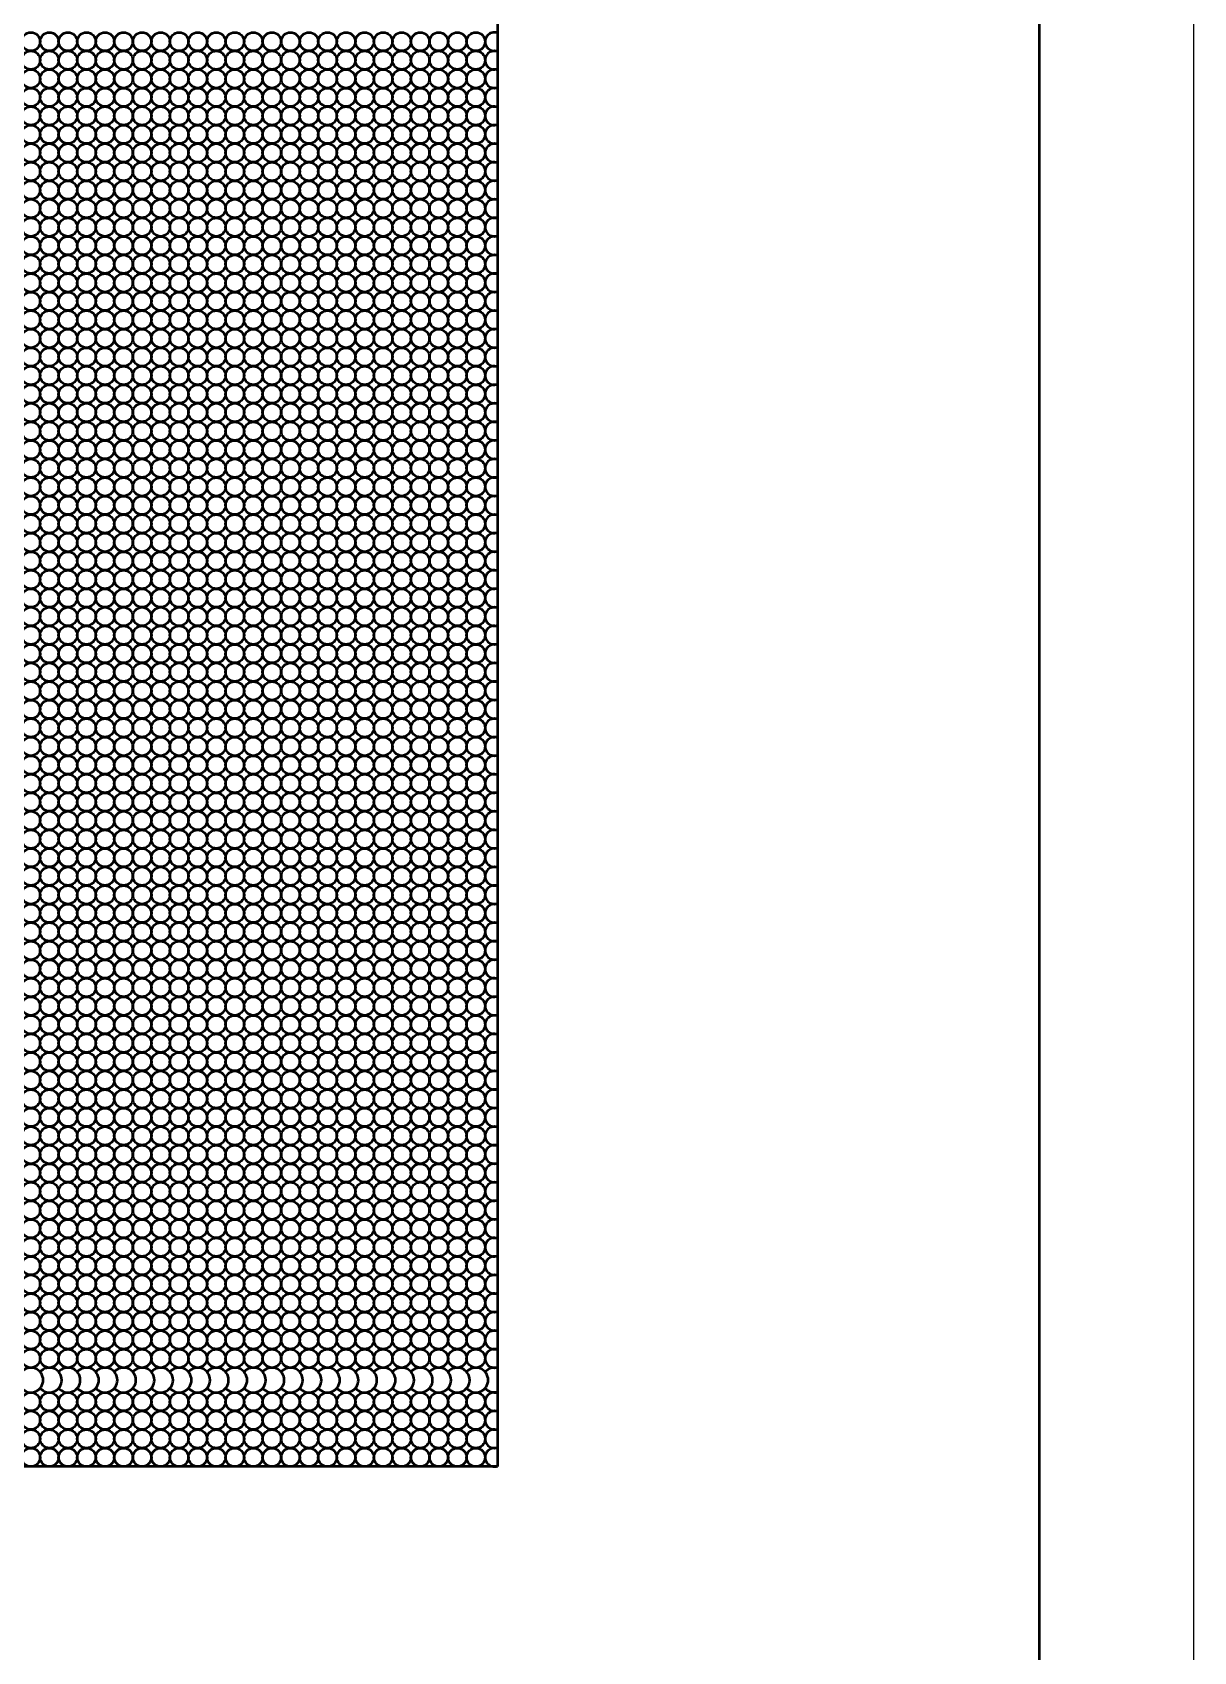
# Model space of a CAD drawing. Extents: x -11378 to 3982, y -2037 to 3878.
# Drawn here: x -10859.1 to -10784, y 1413.6 to 1518.4 of the extents above; entities that cross this region are included whole.
import ezdxf

# ---------------------------------------------------------------- set-up
doc = ezdxf.new("R2010")
doc.units = 0
doc.layers.add('标注层', color=3, linetype='CONTINUOUS', lineweight=25)
doc.layers.add('粗实线', color=7, linetype='CONTINUOUS', lineweight=50)

msp = doc.modelspace()

# ---------------------------------------------------------------- linework, layer by layer
at = {"layer": '标注层'}
msp.add_lwpolyline([(-11377.97, 1728.85), (-10783.97, 1728.85), (-10783.97, 1308.85), (-11377.97, 1308.85)], close=True, dxfattribs=at)
at = {"layer": '粗实线'}
for p, q in [((-10793.97, 1718.85), (-10793.97, 1318.85)), ((-10829.02, 1585.59), (-10829.02, 1425.59)), ((-10829.02, 1425.59), (-11307.42, 1425.59))]:
    msp.add_line(p, q, dxfattribs=at)
for centre in [(-10859.22, 1517.79), (-10858.02, 1517.79), (-10856.82, 1517.79), (-10855.62, 1517.79), (-10854.42, 1517.79), (-10853.22, 1517.79), (-10852.02, 1517.79), (-10850.82, 1517.79), (-10849.62, 1517.79), (-10848.42, 1517.79), (-10847.22, 1517.79), (-10846.02, 1517.79), (-10844.82, 1517.79), (-10843.62, 1517.79), (-10842.42, 1517.79), (-10841.22, 1517.79), (-10840.02, 1517.79), (-10838.82, 1517.79), (-10837.62, 1517.79), (-10836.42, 1517.79), (-10835.22, 1517.79), (-10834.02, 1517.79), (-10832.82, 1517.79), (-10831.62, 1517.79), (-10830.42, 1517.79), (-10859.22, 1516.59), (-10858.02, 1516.59), (-10856.82, 1516.59), (-10855.62, 1516.59), (-10854.42, 1516.59), (-10853.22, 1516.59), (-10852.02, 1516.59), (-10850.82, 1516.59), (-10849.62, 1516.59), (-10848.42, 1516.59), (-10847.22, 1516.59), (-10846.02, 1516.59), (-10844.82, 1516.59), (-10843.62, 1516.59), (-10842.42, 1516.59), (-10841.22, 1516.59), (-10840.02, 1516.59), (-10838.82, 1516.59), (-10837.62, 1516.59), (-10836.42, 1516.59), (-10835.22, 1516.59), (-10834.02, 1516.59), (-10832.82, 1516.59), (-10831.62, 1516.59), (-10830.42, 1516.59), (-10859.22, 1515.39), (-10858.02, 1515.39), (-10856.82, 1515.39), (-10855.62, 1515.39), (-10854.42, 1515.39), (-10853.22, 1515.39), (-10852.02, 1515.39), (-10850.82, 1515.39), (-10849.62, 1515.39), (-10848.42, 1515.39), (-10847.22, 1515.39), (-10846.02, 1515.39), (-10844.82, 1515.39), (-10843.62, 1515.39), (-10842.42, 1515.39), (-10841.22, 1515.39), (-10840.02, 1515.39), (-10838.82, 1515.39), (-10837.62, 1515.39), (-10836.42, 1515.39), (-10835.22, 1515.39), (-10834.02, 1515.39), (-10832.82, 1515.39), (-10831.62, 1515.39), (-10830.42, 1515.39), (-10859.22, 1514.19), (-10858.02, 1514.19), (-10856.82, 1514.19), (-10855.62, 1514.19), (-10854.42, 1514.19), (-10853.22, 1514.19), (-10852.02, 1514.19), (-10850.82, 1514.19), (-10849.62, 1514.19), (-10848.42, 1514.19), (-10847.22, 1514.19), (-10846.02, 1514.19), (-10844.82, 1514.19), (-10843.62, 1514.19), (-10842.42, 1514.19), (-10841.22, 1514.19), (-10840.02, 1514.19), (-10838.82, 1514.19), (-10837.62, 1514.19), (-10836.42, 1514.19), (-10835.22, 1514.19), (-10834.02, 1514.19), (-10832.82, 1514.19), (-10831.62, 1514.19), (-10830.42, 1514.19), (-10859.22, 1512.99), (-10858.02, 1512.99), (-10856.82, 1512.99), (-10855.62, 1512.99), (-10854.42, 1512.99), (-10853.22, 1512.99), (-10852.02, 1512.99), (-10850.82, 1512.99), (-10849.62, 1512.99), (-10848.42, 1512.99), (-10847.22, 1512.99), (-10846.02, 1512.99), (-10844.82, 1512.99), (-10843.62, 1512.99), (-10842.42, 1512.99), (-10841.22, 1512.99), (-10840.02, 1512.99), (-10838.82, 1512.99), (-10837.62, 1512.99), (-10836.42, 1512.99), (-10835.22, 1512.99), (-10834.02, 1512.99), (-10832.82, 1512.99), (-10831.62, 1512.99), (-10830.42, 1512.99), (-10859.22, 1511.79), (-10858.02, 1511.79), (-10856.82, 1511.79), (-10855.62, 1511.79), (-10854.42, 1511.79), (-10853.22, 1511.79), (-10852.02, 1511.79), (-10850.82, 1511.79), (-10849.62, 1511.79), (-10848.42, 1511.79), (-10847.22, 1511.79), (-10846.02, 1511.79), (-10844.82, 1511.79), (-10843.62, 1511.79), (-10842.42, 1511.79), (-10841.22, 1511.79), (-10840.02, 1511.79), (-10838.82, 1511.79), (-10837.62, 1511.79), (-10836.42, 1511.79), (-10835.22, 1511.79), (-10834.02, 1511.79), (-10832.82, 1511.79), (-10831.62, 1511.79), (-10830.42, 1511.79), (-10859.22, 1510.59), (-10858.02, 1510.59), (-10856.82, 1510.59), (-10855.62, 1510.59), (-10854.42, 1510.59), (-10853.22, 1510.59), (-10852.02, 1510.59), (-10850.82, 1510.59), (-10849.62, 1510.59), (-10848.42, 1510.59), (-10847.22, 1510.59), (-10846.02, 1510.59), (-10844.82, 1510.59), (-10843.62, 1510.59), (-10842.42, 1510.59), (-10841.22, 1510.59), (-10840.02, 1510.59), (-10838.82, 1510.59), (-10837.62, 1510.59), (-10836.42, 1510.59), (-10835.22, 1510.59), (-10834.02, 1510.59), (-10832.82, 1510.59), (-10831.62, 1510.59), (-10830.42, 1510.59), (-10859.22, 1509.39), (-10858.02, 1509.39), (-10856.82, 1509.39), (-10855.62, 1509.39), (-10854.42, 1509.39), (-10853.22, 1509.39), (-10852.02, 1509.39), (-10850.82, 1509.39), (-10849.62, 1509.39), (-10848.42, 1509.39), (-10847.22, 1509.39), (-10846.02, 1509.39), (-10844.82, 1509.39), (-10843.62, 1509.39), (-10842.42, 1509.39), (-10841.22, 1509.39), (-10840.02, 1509.39), (-10838.82, 1509.39), (-10837.62, 1509.39), (-10836.42, 1509.39), (-10835.22, 1509.39), (-10834.02, 1509.39), (-10832.82, 1509.39), (-10831.62, 1509.39), (-10830.42, 1509.39), (-10859.22, 1508.19), (-10858.02, 1508.19), (-10856.82, 1508.19), (-10855.62, 1508.19), (-10854.42, 1508.19), (-10853.22, 1508.19), (-10852.02, 1508.19), (-10850.82, 1508.19), (-10849.62, 1508.19), (-10848.42, 1508.19), (-10847.22, 1508.19), (-10846.02, 1508.19), (-10844.82, 1508.19), (-10843.62, 1508.19), (-10842.42, 1508.19), (-10841.22, 1508.19), (-10840.02, 1508.19), (-10838.82, 1508.19), (-10837.62, 1508.19), (-10836.42, 1508.19), (-10835.22, 1508.19), (-10834.02, 1508.19), (-10832.82, 1508.19), (-10831.62, 1508.19), (-10830.42, 1508.19), (-10859.22, 1506.99), (-10858.02, 1506.99), (-10856.82, 1506.99), (-10855.62, 1506.99), (-10854.42, 1506.99), (-10853.22, 1506.99), (-10852.02, 1506.99), (-10850.82, 1506.99), (-10849.62, 1506.99), (-10848.42, 1506.99), (-10847.22, 1506.99), (-10846.02, 1506.99), (-10844.82, 1506.99), (-10843.62, 1506.99), (-10842.42, 1506.99), (-10841.22, 1506.99), (-10840.02, 1506.99), (-10838.82, 1506.99), (-10837.62, 1506.99), (-10836.42, 1506.99), (-10835.22, 1506.99), (-10834.02, 1506.99), (-10832.82, 1506.99), (-10831.62, 1506.99), (-10830.42, 1506.99), (-10859.22, 1505.79), (-10858.02, 1505.79), (-10856.82, 1505.79), (-10855.62, 1505.79), (-10854.42, 1505.79), (-10853.22, 1505.79), (-10852.02, 1505.79), (-10850.82, 1505.79), (-10849.62, 1505.79), (-10848.42, 1505.79), (-10847.22, 1505.79), (-10846.02, 1505.79), (-10844.82, 1505.79), (-10843.62, 1505.79), (-10842.42, 1505.79), (-10841.22, 1505.79), (-10840.02, 1505.79), (-10838.82, 1505.79), (-10837.62, 1505.79), (-10836.42, 1505.79), (-10835.22, 1505.79), (-10834.02, 1505.79), (-10832.82, 1505.79), (-10831.62, 1505.79), (-10830.42, 1505.79), (-10859.22, 1504.59), (-10858.02, 1504.59), (-10856.82, 1504.59), (-10855.62, 1504.59), (-10854.42, 1504.59), (-10853.22, 1504.59), (-10852.02, 1504.59), (-10850.82, 1504.59), (-10849.62, 1504.59), (-10848.42, 1504.59), (-10847.22, 1504.59), (-10846.02, 1504.59), (-10844.82, 1504.59), (-10843.62, 1504.59), (-10842.42, 1504.59), (-10841.22, 1504.59), (-10840.02, 1504.59), (-10838.82, 1504.59), (-10837.62, 1504.59), (-10836.42, 1504.59), (-10835.22, 1504.59), (-10834.02, 1504.59), (-10832.82, 1504.59), (-10831.62, 1504.59), (-10830.42, 1504.59), (-10859.22, 1503.39), (-10858.02, 1503.39), (-10856.82, 1503.39), (-10855.62, 1503.39), (-10854.42, 1503.39), (-10853.22, 1503.39), (-10852.02, 1503.39), (-10850.82, 1503.39), (-10849.62, 1503.39), (-10848.42, 1503.39), (-10847.22, 1503.39), (-10846.02, 1503.39), (-10844.82, 1503.39), (-10843.62, 1503.39), (-10842.42, 1503.39), (-10841.22, 1503.39), (-10840.02, 1503.39), (-10838.82, 1503.39), (-10837.62, 1503.39), (-10836.42, 1503.39), (-10835.22, 1503.39), (-10834.02, 1503.39), (-10832.82, 1503.39), (-10831.62, 1503.39), (-10830.42, 1503.39), (-10859.22, 1502.19), (-10858.02, 1502.19), (-10856.82, 1502.19), (-10855.62, 1502.19), (-10854.42, 1502.19), (-10853.22, 1502.19), (-10852.02, 1502.19), (-10850.82, 1502.19), (-10849.62, 1502.19), (-10848.42, 1502.19), (-10847.22, 1502.19), (-10846.02, 1502.19), (-10844.82, 1502.19), (-10843.62, 1502.19), (-10842.42, 1502.19), (-10841.22, 1502.19), (-10840.02, 1502.19), (-10838.82, 1502.19), (-10837.62, 1502.19), (-10836.42, 1502.19), (-10835.22, 1502.19), (-10834.02, 1502.19), (-10832.82, 1502.19), (-10831.62, 1502.19), (-10830.42, 1502.19), (-10859.22, 1500.99), (-10858.02, 1500.99), (-10856.82, 1500.99), (-10855.62, 1500.99), (-10854.42, 1500.99), (-10853.22, 1500.99), (-10852.02, 1500.99), (-10850.82, 1500.99), (-10849.62, 1500.99), (-10848.42, 1500.99), (-10847.22, 1500.99), (-10846.02, 1500.99), (-10844.82, 1500.99), (-10843.62, 1500.99), (-10842.42, 1500.99), (-10841.22, 1500.99), (-10840.02, 1500.99), (-10838.82, 1500.99), (-10837.62, 1500.99), (-10836.42, 1500.99), (-10835.22, 1500.99), (-10834.02, 1500.99), (-10832.82, 1500.99), (-10831.62, 1500.99), (-10830.42, 1500.99), (-10859.22, 1499.79), (-10858.02, 1499.79), (-10856.82, 1499.79), (-10855.62, 1499.79), (-10854.42, 1499.79), (-10853.22, 1499.79), (-10852.02, 1499.79), (-10850.82, 1499.79), (-10849.62, 1499.79), (-10848.42, 1499.79), (-10847.22, 1499.79), (-10846.02, 1499.79), (-10844.82, 1499.79), (-10843.62, 1499.79), (-10842.42, 1499.79), (-10841.22, 1499.79), (-10840.02, 1499.79), (-10838.82, 1499.79), (-10837.62, 1499.79), (-10836.42, 1499.79), (-10835.22, 1499.79), (-10834.02, 1499.79), (-10832.82, 1499.79), (-10831.62, 1499.79), (-10830.42, 1499.79), (-10859.22, 1498.59), (-10858.02, 1498.59), (-10856.82, 1498.59), (-10855.62, 1498.59), (-10854.42, 1498.59), (-10853.22, 1498.59), (-10852.02, 1498.59), (-10850.82, 1498.59), (-10849.62, 1498.59), (-10848.42, 1498.59), (-10847.22, 1498.59), (-10846.02, 1498.59), (-10844.82, 1498.59), (-10843.62, 1498.59), (-10842.42, 1498.59), (-10841.22, 1498.59), (-10840.02, 1498.59), (-10838.82, 1498.59), (-10837.62, 1498.59), (-10836.42, 1498.59), (-10835.22, 1498.59), (-10834.02, 1498.59), (-10832.82, 1498.59), (-10831.62, 1498.59), (-10830.42, 1498.59), (-10859.22, 1497.39), (-10858.02, 1497.39), (-10856.82, 1497.39), (-10855.62, 1497.39), (-10854.42, 1497.39), (-10853.22, 1497.39), (-10852.02, 1497.39), (-10850.82, 1497.39), (-10849.62, 1497.39), (-10848.42, 1497.39), (-10847.22, 1497.39), (-10846.02, 1497.39), (-10844.82, 1497.39), (-10843.62, 1497.39), (-10842.42, 1497.39), (-10841.22, 1497.39), (-10840.02, 1497.39), (-10838.82, 1497.39), (-10837.62, 1497.39), (-10836.42, 1497.39), (-10835.22, 1497.39), (-10834.02, 1497.39), (-10832.82, 1497.39), (-10831.62, 1497.39), (-10830.42, 1497.39), (-10859.22, 1496.19), (-10858.02, 1496.19), (-10856.82, 1496.19), (-10855.62, 1496.19), (-10854.42, 1496.19), (-10853.22, 1496.19), (-10852.02, 1496.19), (-10850.82, 1496.19), (-10849.62, 1496.19), (-10848.42, 1496.19), (-10847.22, 1496.19), (-10846.02, 1496.19), (-10844.82, 1496.19), (-10843.62, 1496.19), (-10842.42, 1496.19), (-10841.22, 1496.19), (-10840.02, 1496.19), (-10838.82, 1496.19), (-10837.62, 1496.19), (-10836.42, 1496.19), (-10835.22, 1496.19), (-10834.02, 1496.19), (-10832.82, 1496.19), (-10831.62, 1496.19), (-10830.42, 1496.19), (-10859.22, 1494.99), (-10858.02, 1494.99), (-10856.82, 1494.99), (-10855.62, 1494.99), (-10854.42, 1494.99), (-10853.22, 1494.99), (-10852.02, 1494.99), (-10850.82, 1494.99), (-10849.62, 1494.99), (-10848.42, 1494.99), (-10847.22, 1494.99), (-10846.02, 1494.99), (-10844.82, 1494.99), (-10843.62, 1494.99), (-10842.42, 1494.99), (-10841.22, 1494.99), (-10840.02, 1494.99), (-10838.82, 1494.99), (-10837.62, 1494.99), (-10836.42, 1494.99), (-10835.22, 1494.99), (-10834.02, 1494.99), (-10832.82, 1494.99), (-10831.62, 1494.99), (-10830.42, 1494.99), (-10859.22, 1493.79), (-10858.02, 1493.79), (-10856.82, 1493.79), (-10855.62, 1493.79), (-10854.42, 1493.79), (-10853.22, 1493.79), (-10852.02, 1493.79), (-10850.82, 1493.79), (-10849.62, 1493.79), (-10848.42, 1493.79), (-10847.22, 1493.79), (-10846.02, 1493.79), (-10844.82, 1493.79), (-10843.62, 1493.79), (-10842.42, 1493.79), (-10841.22, 1493.79), (-10840.02, 1493.79), (-10838.82, 1493.79), (-10837.62, 1493.79), (-10836.42, 1493.79), (-10835.22, 1493.79), (-10834.02, 1493.79), (-10832.82, 1493.79), (-10831.62, 1493.79), (-10830.42, 1493.79), (-10859.22, 1492.59), (-10858.02, 1492.59), (-10856.82, 1492.59), (-10855.62, 1492.59), (-10854.42, 1492.59), (-10853.22, 1492.59), (-10852.02, 1492.59), (-10850.82, 1492.59), (-10849.62, 1492.59), (-10848.42, 1492.59), (-10847.22, 1492.59), (-10846.02, 1492.59), (-10844.82, 1492.59), (-10843.62, 1492.59), (-10842.42, 1492.59), (-10841.22, 1492.59), (-10840.02, 1492.59), (-10838.82, 1492.59), (-10837.62, 1492.59), (-10836.42, 1492.59), (-10835.22, 1492.59), (-10834.02, 1492.59), (-10832.82, 1492.59), (-10831.62, 1492.59), (-10830.42, 1492.59), (-10859.22, 1491.39), (-10858.02, 1491.39), (-10856.82, 1491.39), (-10855.62, 1491.39), (-10854.42, 1491.39), (-10853.22, 1491.39), (-10852.02, 1491.39), (-10850.82, 1491.39), (-10849.62, 1491.39), (-10848.42, 1491.39), (-10847.22, 1491.39), (-10846.02, 1491.39), (-10844.82, 1491.39), (-10843.62, 1491.39), (-10842.42, 1491.39), (-10841.22, 1491.39), (-10840.02, 1491.39), (-10838.82, 1491.39), (-10837.62, 1491.39), (-10836.42, 1491.39), (-10835.22, 1491.39), (-10834.02, 1491.39), (-10832.82, 1491.39), (-10831.62, 1491.39), (-10830.42, 1491.39), (-10859.22, 1490.19), (-10858.02, 1490.19), (-10856.82, 1490.19), (-10855.62, 1490.19), (-10854.42, 1490.19), (-10853.22, 1490.19), (-10852.02, 1490.19), (-10850.82, 1490.19), (-10849.62, 1490.19), (-10848.42, 1490.19), (-10847.22, 1490.19), (-10846.02, 1490.19), (-10844.82, 1490.19), (-10843.62, 1490.19), (-10842.42, 1490.19), (-10841.22, 1490.19), (-10840.02, 1490.19), (-10838.82, 1490.19), (-10837.62, 1490.19), (-10836.42, 1490.19), (-10835.22, 1490.19), (-10834.02, 1490.19), (-10832.82, 1490.19), (-10831.62, 1490.19), (-10830.42, 1490.19), (-10859.22, 1488.99), (-10858.02, 1488.99), (-10856.82, 1488.99), (-10855.62, 1488.99), (-10854.42, 1488.99), (-10853.22, 1488.99), (-10852.02, 1488.99), (-10850.82, 1488.99), (-10849.62, 1488.99), (-10848.42, 1488.99), (-10847.22, 1488.99), (-10846.02, 1488.99), (-10844.82, 1488.99), (-10843.62, 1488.99), (-10842.42, 1488.99), (-10841.22, 1488.99), (-10840.02, 1488.99), (-10838.82, 1488.99), (-10837.62, 1488.99), (-10836.42, 1488.99), (-10835.22, 1488.99), (-10834.02, 1488.99), (-10832.82, 1488.99), (-10831.62, 1488.99), (-10830.42, 1488.99), (-10859.22, 1487.79), (-10858.02, 1487.79), (-10856.82, 1487.79), (-10855.62, 1487.79), (-10854.42, 1487.79), (-10853.22, 1487.79), (-10852.02, 1487.79), (-10850.82, 1487.79), (-10849.62, 1487.79), (-10848.42, 1487.79), (-10847.22, 1487.79), (-10846.02, 1487.79), (-10844.82, 1487.79), (-10843.62, 1487.79), (-10842.42, 1487.79), (-10841.22, 1487.79), (-10840.02, 1487.79), (-10838.82, 1487.79), (-10837.62, 1487.79), (-10836.42, 1487.79), (-10835.22, 1487.79), (-10834.02, 1487.79), (-10832.82, 1487.79), (-10831.62, 1487.79), (-10830.42, 1487.79), (-10859.22, 1486.59), (-10858.02, 1486.59), (-10856.82, 1486.59), (-10855.62, 1486.59), (-10854.42, 1486.59), (-10853.22, 1486.59), (-10852.02, 1486.59), (-10850.82, 1486.59), (-10849.62, 1486.59), (-10848.42, 1486.59), (-10847.22, 1486.59), (-10846.02, 1486.59), (-10844.82, 1486.59), (-10843.62, 1486.59), (-10842.42, 1486.59), (-10841.22, 1486.59), (-10840.02, 1486.59), (-10838.82, 1486.59), (-10837.62, 1486.59), (-10836.42, 1486.59), (-10835.22, 1486.59), (-10834.02, 1486.59), (-10832.82, 1486.59), (-10831.62, 1486.59), (-10830.42, 1486.59), (-10859.22, 1485.39), (-10858.02, 1485.39), (-10856.82, 1485.39), (-10855.62, 1485.39), (-10854.42, 1485.39), (-10853.22, 1485.39), (-10852.02, 1485.39), (-10850.82, 1485.39), (-10849.62, 1485.39), (-10848.42, 1485.39), (-10847.22, 1485.39), (-10846.02, 1485.39), (-10844.82, 1485.39), (-10843.62, 1485.39), (-10842.42, 1485.39), (-10841.22, 1485.39), (-10840.02, 1485.39), (-10838.82, 1485.39), (-10837.62, 1485.39), (-10836.42, 1485.39), (-10835.22, 1485.39), (-10834.02, 1485.39), (-10832.82, 1485.39), (-10831.62, 1485.39), (-10830.42, 1485.39), (-10859.22, 1484.19), (-10858.02, 1484.19), (-10856.82, 1484.19), (-10855.62, 1484.19), (-10854.42, 1484.19), (-10853.22, 1484.19), (-10852.02, 1484.19), (-10850.82, 1484.19), (-10849.62, 1484.19), (-10848.42, 1484.19), (-10847.22, 1484.19), (-10846.02, 1484.19), (-10844.82, 1484.19), (-10843.62, 1484.19), (-10842.42, 1484.19), (-10841.22, 1484.19), (-10840.02, 1484.19), (-10838.82, 1484.19), (-10837.62, 1484.19), (-10836.42, 1484.19), (-10835.22, 1484.19), (-10834.02, 1484.19), (-10832.82, 1484.19), (-10831.62, 1484.19), (-10830.42, 1484.19), (-10859.22, 1482.99), (-10858.02, 1482.99), (-10856.82, 1482.99), (-10855.62, 1482.99), (-10854.42, 1482.99), (-10853.22, 1482.99), (-10852.02, 1482.99), (-10850.82, 1482.99), (-10849.62, 1482.99), (-10848.42, 1482.99), (-10847.22, 1482.99), (-10846.02, 1482.99), (-10844.82, 1482.99), (-10843.62, 1482.99), (-10842.42, 1482.99), (-10841.22, 1482.99), (-10840.02, 1482.99), (-10838.82, 1482.99), (-10837.62, 1482.99), (-10836.42, 1482.99), (-10835.22, 1482.99), (-10834.02, 1482.99), (-10832.82, 1482.99), (-10831.62, 1482.99), (-10830.42, 1482.99), (-10859.22, 1481.79), (-10858.02, 1481.79), (-10856.82, 1481.79), (-10855.62, 1481.79), (-10854.42, 1481.79), (-10853.22, 1481.79), (-10852.02, 1481.79), (-10850.82, 1481.79), (-10849.62, 1481.79), (-10848.42, 1481.79), (-10847.22, 1481.79), (-10846.02, 1481.79), (-10844.82, 1481.79), (-10843.62, 1481.79), (-10842.42, 1481.79), (-10841.22, 1481.79), (-10840.02, 1481.79), (-10838.82, 1481.79), (-10837.62, 1481.79), (-10836.42, 1481.79), (-10835.22, 1481.79), (-10834.02, 1481.79), (-10832.82, 1481.79), (-10831.62, 1481.79), (-10830.42, 1481.79), (-10859.22, 1480.59), (-10858.02, 1480.59), (-10856.82, 1480.59), (-10855.62, 1480.59), (-10854.42, 1480.59), (-10853.22, 1480.59), (-10852.02, 1480.59), (-10850.82, 1480.59), (-10849.62, 1480.59), (-10848.42, 1480.59), (-10847.22, 1480.59), (-10846.02, 1480.59), (-10844.82, 1480.59), (-10843.62, 1480.59), (-10842.42, 1480.59), (-10841.22, 1480.59), (-10840.02, 1480.59), (-10838.82, 1480.59), (-10837.62, 1480.59), (-10836.42, 1480.59), (-10835.22, 1480.59), (-10834.02, 1480.59), (-10832.82, 1480.59), (-10831.62, 1480.59), (-10830.42, 1480.59), (-10859.22, 1479.39), (-10858.02, 1479.39), (-10856.82, 1479.39), (-10855.62, 1479.39), (-10854.42, 1479.39), (-10853.22, 1479.39), (-10852.02, 1479.39), (-10850.82, 1479.39), (-10849.62, 1479.39), (-10848.42, 1479.39), (-10847.22, 1479.39), (-10846.02, 1479.39), (-10844.82, 1479.39), (-10843.62, 1479.39), (-10842.42, 1479.39), (-10841.22, 1479.39), (-10840.02, 1479.39), (-10838.82, 1479.39), (-10837.62, 1479.39), (-10836.42, 1479.39), (-10835.22, 1479.39), (-10834.02, 1479.39), (-10832.82, 1479.39), (-10831.62, 1479.39), (-10830.42, 1479.39), (-10859.22, 1478.19), (-10858.02, 1478.19), (-10856.82, 1478.19), (-10855.62, 1478.19), (-10854.42, 1478.19), (-10853.22, 1478.19), (-10852.02, 1478.19), (-10850.82, 1478.19), (-10849.62, 1478.19), (-10848.42, 1478.19), (-10847.22, 1478.19), (-10846.02, 1478.19), (-10844.82, 1478.19), (-10843.62, 1478.19), (-10842.42, 1478.19), (-10841.22, 1478.19), (-10840.02, 1478.19), (-10838.82, 1478.19), (-10837.62, 1478.19), (-10836.42, 1478.19), (-10835.22, 1478.19), (-10834.02, 1478.19), (-10832.82, 1478.19), (-10831.62, 1478.19), (-10830.42, 1478.19), (-10859.22, 1476.99), (-10858.02, 1476.99), (-10856.82, 1476.99), (-10855.62, 1476.99), (-10854.42, 1476.99), (-10853.22, 1476.99), (-10852.02, 1476.99), (-10850.82, 1476.99), (-10849.62, 1476.99), (-10848.42, 1476.99), (-10847.22, 1476.99), (-10846.02, 1476.99), (-10844.82, 1476.99), (-10843.62, 1476.99), (-10842.42, 1476.99), (-10841.22, 1476.99), (-10840.02, 1476.99), (-10838.82, 1476.99), (-10837.62, 1476.99), (-10836.42, 1476.99), (-10835.22, 1476.99), (-10834.02, 1476.99), (-10832.82, 1476.99), (-10831.62, 1476.99), (-10830.42, 1476.99), (-10859.22, 1475.79), (-10858.02, 1475.79), (-10856.82, 1475.79), (-10855.62, 1475.79), (-10854.42, 1475.79), (-10853.22, 1475.79), (-10852.02, 1475.79), (-10850.82, 1475.79), (-10849.62, 1475.79), (-10848.42, 1475.79), (-10847.22, 1475.79), (-10846.02, 1475.79), (-10844.82, 1475.79), (-10843.62, 1475.79), (-10842.42, 1475.79), (-10841.22, 1475.79), (-10840.02, 1475.79), (-10838.82, 1475.79), (-10837.62, 1475.79), (-10836.42, 1475.79), (-10835.22, 1475.79), (-10834.02, 1475.79), (-10832.82, 1475.79), (-10831.62, 1475.79), (-10830.42, 1475.79), (-10859.22, 1474.59), (-10858.02, 1474.59), (-10856.82, 1474.59), (-10855.62, 1474.59), (-10854.42, 1474.59), (-10853.22, 1474.59), (-10852.02, 1474.59), (-10850.82, 1474.59), (-10849.62, 1474.59), (-10848.42, 1474.59), (-10847.22, 1474.59), (-10846.02, 1474.59), (-10844.82, 1474.59), (-10843.62, 1474.59), (-10842.42, 1474.59), (-10841.22, 1474.59), (-10840.02, 1474.59), (-10838.82, 1474.59), (-10837.62, 1474.59), (-10836.42, 1474.59), (-10835.22, 1474.59), (-10834.02, 1474.59), (-10832.82, 1474.59), (-10831.62, 1474.59), (-10830.42, 1474.59), (-10859.22, 1473.39), (-10858.02, 1473.39), (-10856.82, 1473.39), (-10855.62, 1473.39), (-10854.42, 1473.39), (-10853.22, 1473.39), (-10852.02, 1473.39), (-10850.82, 1473.39), (-10849.62, 1473.39), (-10848.42, 1473.39), (-10847.22, 1473.39), (-10846.02, 1473.39), (-10844.82, 1473.39), (-10843.62, 1473.39), (-10842.42, 1473.39), (-10841.22, 1473.39), (-10840.02, 1473.39), (-10838.82, 1473.39), (-10837.62, 1473.39), (-10836.42, 1473.39), (-10835.22, 1473.39), (-10834.02, 1473.39), (-10832.82, 1473.39), (-10831.62, 1473.39), (-10830.42, 1473.39), (-10859.22, 1472.19), (-10858.02, 1472.19), (-10856.82, 1472.19), (-10855.62, 1472.19), (-10854.42, 1472.19), (-10853.22, 1472.19), (-10852.02, 1472.19), (-10850.82, 1472.19), (-10849.62, 1472.19), (-10848.42, 1472.19), (-10847.22, 1472.19), (-10846.02, 1472.19), (-10844.82, 1472.19), (-10843.62, 1472.19), (-10842.42, 1472.19), (-10841.22, 1472.19), (-10840.02, 1472.19), (-10838.82, 1472.19), (-10837.62, 1472.19), (-10836.42, 1472.19), (-10835.22, 1472.19), (-10834.02, 1472.19), (-10832.82, 1472.19), (-10831.62, 1472.19), (-10830.42, 1472.19), (-10859.22, 1470.99), (-10858.02, 1470.99), (-10856.82, 1470.99), (-10855.62, 1470.99), (-10854.42, 1470.99), (-10853.22, 1470.99), (-10852.02, 1470.99), (-10850.82, 1470.99), (-10849.62, 1470.99), (-10848.42, 1470.99), (-10847.22, 1470.99), (-10846.02, 1470.99), (-10844.82, 1470.99), (-10843.62, 1470.99), (-10842.42, 1470.99), (-10841.22, 1470.99), (-10840.02, 1470.99), (-10838.82, 1470.99), (-10837.62, 1470.99), (-10836.42, 1470.99), (-10835.22, 1470.99), (-10834.02, 1470.99), (-10832.82, 1470.99), (-10831.62, 1470.99), (-10830.42, 1470.99), (-10859.22, 1469.79), (-10858.02, 1469.79), (-10856.82, 1469.79), (-10855.62, 1469.79), (-10854.42, 1469.79), (-10853.22, 1469.79), (-10852.02, 1469.79), (-10850.82, 1469.79), (-10849.62, 1469.79), (-10848.42, 1469.79), (-10847.22, 1469.79), (-10846.02, 1469.79), (-10844.82, 1469.79), (-10843.62, 1469.79), (-10842.42, 1469.79), (-10841.22, 1469.79), (-10840.02, 1469.79), (-10838.82, 1469.79), (-10837.62, 1469.79), (-10836.42, 1469.79), (-10835.22, 1469.79), (-10834.02, 1469.79), (-10832.82, 1469.79), (-10831.62, 1469.79), (-10830.42, 1469.79), (-10859.22, 1468.59), (-10858.02, 1468.59), (-10856.82, 1468.59), (-10855.62, 1468.59), (-10854.42, 1468.59), (-10853.22, 1468.59), (-10852.02, 1468.59), (-10850.82, 1468.59), (-10849.62, 1468.59), (-10848.42, 1468.59), (-10847.22, 1468.59), (-10846.02, 1468.59), (-10844.82, 1468.59), (-10843.62, 1468.59), (-10842.42, 1468.59), (-10841.22, 1468.59), (-10840.02, 1468.59), (-10838.82, 1468.59), (-10837.62, 1468.59), (-10836.42, 1468.59), (-10835.22, 1468.59), (-10834.02, 1468.59), (-10832.82, 1468.59), (-10831.62, 1468.59), (-10830.42, 1468.59), (-10859.22, 1467.39), (-10858.02, 1467.39), (-10856.82, 1467.39), (-10855.62, 1467.39), (-10854.42, 1467.39), (-10853.22, 1467.39), (-10852.02, 1467.39), (-10850.82, 1467.39), (-10849.62, 1467.39), (-10848.42, 1467.39), (-10847.22, 1467.39), (-10846.02, 1467.39), (-10844.82, 1467.39), (-10843.62, 1467.39), (-10842.42, 1467.39), (-10841.22, 1467.39), (-10840.02, 1467.39), (-10838.82, 1467.39), (-10837.62, 1467.39), (-10836.42, 1467.39), (-10835.22, 1467.39), (-10834.02, 1467.39), (-10832.82, 1467.39), (-10831.62, 1467.39), (-10830.42, 1467.39), (-10859.22, 1466.19), (-10858.02, 1466.19), (-10856.82, 1466.19), (-10855.62, 1466.19), (-10854.42, 1466.19), (-10853.22, 1466.19), (-10852.02, 1466.19), (-10850.82, 1466.19), (-10849.62, 1466.19), (-10848.42, 1466.19), (-10847.22, 1466.19), (-10846.02, 1466.19), (-10844.82, 1466.19), (-10843.62, 1466.19), (-10842.42, 1466.19), (-10841.22, 1466.19), (-10840.02, 1466.19), (-10838.82, 1466.19), (-10837.62, 1466.19), (-10836.42, 1466.19), (-10835.22, 1466.19), (-10834.02, 1466.19), (-10832.82, 1466.19), (-10831.62, 1466.19), (-10830.42, 1466.19), (-10859.22, 1464.99), (-10858.02, 1464.99), (-10856.82, 1464.99), (-10855.62, 1464.99), (-10854.42, 1464.99), (-10853.22, 1464.99), (-10852.02, 1464.99), (-10850.82, 1464.99), (-10849.62, 1464.99), (-10848.42, 1464.99), (-10847.22, 1464.99), (-10846.02, 1464.99), (-10844.82, 1464.99), (-10843.62, 1464.99), (-10842.42, 1464.99), (-10841.22, 1464.99), (-10840.02, 1464.99), (-10838.82, 1464.99), (-10837.62, 1464.99), (-10836.42, 1464.99), (-10835.22, 1464.99), (-10834.02, 1464.99), (-10832.82, 1464.99), (-10831.62, 1464.99), (-10830.42, 1464.99), (-10859.22, 1463.79), (-10858.02, 1463.79), (-10856.82, 1463.79), (-10855.62, 1463.79), (-10854.42, 1463.79), (-10853.22, 1463.79), (-10852.02, 1463.79), (-10850.82, 1463.79), (-10849.62, 1463.79), (-10848.42, 1463.79), (-10847.22, 1463.79), (-10846.02, 1463.79), (-10844.82, 1463.79), (-10843.62, 1463.79), (-10842.42, 1463.79), (-10841.22, 1463.79), (-10840.02, 1463.79), (-10838.82, 1463.79), (-10837.62, 1463.79), (-10836.42, 1463.79), (-10835.22, 1463.79), (-10834.02, 1463.79), (-10832.82, 1463.79), (-10831.62, 1463.79), (-10830.42, 1463.79), (-10859.22, 1462.59), (-10858.02, 1462.59), (-10856.82, 1462.59), (-10855.62, 1462.59), (-10854.42, 1462.59), (-10853.22, 1462.59), (-10852.02, 1462.59), (-10850.82, 1462.59), (-10849.62, 1462.59), (-10848.42, 1462.59), (-10847.22, 1462.59), (-10846.02, 1462.59), (-10844.82, 1462.59), (-10843.62, 1462.59), (-10842.42, 1462.59), (-10841.22, 1462.59), (-10840.02, 1462.59), (-10838.82, 1462.59), (-10837.62, 1462.59), (-10836.42, 1462.59), (-10835.22, 1462.59), (-10834.02, 1462.59), (-10832.82, 1462.59), (-10831.62, 1462.59), (-10830.42, 1462.59), (-10859.22, 1461.39), (-10858.02, 1461.39), (-10856.82, 1461.39), (-10855.62, 1461.39), (-10854.42, 1461.39), (-10853.22, 1461.39), (-10852.02, 1461.39), (-10850.82, 1461.39), (-10849.62, 1461.39), (-10848.42, 1461.39), (-10847.22, 1461.39), (-10846.02, 1461.39), (-10844.82, 1461.39), (-10843.62, 1461.39), (-10842.42, 1461.39), (-10841.22, 1461.39), (-10840.02, 1461.39), (-10838.82, 1461.39), (-10837.62, 1461.39), (-10836.42, 1461.39), (-10835.22, 1461.39), (-10834.02, 1461.39), (-10832.82, 1461.39), (-10831.62, 1461.39), (-10830.42, 1461.39), (-10859.22, 1460.19), (-10858.02, 1460.19), (-10856.82, 1460.19), (-10855.62, 1460.19), (-10854.42, 1460.19), (-10853.22, 1460.19), (-10852.02, 1460.19), (-10850.82, 1460.19), (-10849.62, 1460.19), (-10848.42, 1460.19), (-10847.22, 1460.19), (-10846.02, 1460.19), (-10844.82, 1460.19), (-10843.62, 1460.19), (-10842.42, 1460.19), (-10841.22, 1460.19), (-10840.02, 1460.19), (-10838.82, 1460.19), (-10837.62, 1460.19), (-10836.42, 1460.19), (-10835.22, 1460.19), (-10834.02, 1460.19), (-10832.82, 1460.19), (-10831.62, 1460.19), (-10830.42, 1460.19), (-10859.22, 1458.99), (-10858.02, 1458.99), (-10856.82, 1458.99), (-10855.62, 1458.99), (-10854.42, 1458.99), (-10853.22, 1458.99), (-10852.02, 1458.99), (-10850.82, 1458.99), (-10849.62, 1458.99), (-10848.42, 1458.99), (-10847.22, 1458.99), (-10846.02, 1458.99), (-10844.82, 1458.99), (-10843.62, 1458.99), (-10842.42, 1458.99), (-10841.22, 1458.99), (-10840.02, 1458.99), (-10838.82, 1458.99), (-10837.62, 1458.99), (-10836.42, 1458.99), (-10835.22, 1458.99), (-10834.02, 1458.99), (-10832.82, 1458.99), (-10831.62, 1458.99), (-10830.42, 1458.99), (-10859.22, 1457.79), (-10858.02, 1457.79), (-10856.82, 1457.79), (-10855.62, 1457.79), (-10854.42, 1457.79), (-10853.22, 1457.79), (-10852.02, 1457.79), (-10850.82, 1457.79), (-10849.62, 1457.79), (-10848.42, 1457.79), (-10847.22, 1457.79), (-10846.02, 1457.79), (-10844.82, 1457.79), (-10843.62, 1457.79), (-10842.42, 1457.79), (-10841.22, 1457.79), (-10840.02, 1457.79), (-10838.82, 1457.79), (-10837.62, 1457.79), (-10836.42, 1457.79), (-10835.22, 1457.79), (-10834.02, 1457.79), (-10832.82, 1457.79), (-10831.62, 1457.79), (-10830.42, 1457.79), (-10859.22, 1456.59), (-10858.02, 1456.59), (-10856.82, 1456.59), (-10855.62, 1456.59), (-10854.42, 1456.59), (-10853.22, 1456.59), (-10852.02, 1456.59), (-10850.82, 1456.59), (-10849.62, 1456.59), (-10848.42, 1456.59), (-10847.22, 1456.59), (-10846.02, 1456.59), (-10844.82, 1456.59), (-10843.62, 1456.59), (-10842.42, 1456.59), (-10841.22, 1456.59), (-10840.02, 1456.59), (-10838.82, 1456.59), (-10837.62, 1456.59), (-10836.42, 1456.59), (-10835.22, 1456.59), (-10834.02, 1456.59), (-10832.82, 1456.59), (-10831.62, 1456.59), (-10830.42, 1456.59), (-10859.22, 1455.39), (-10858.02, 1455.39), (-10856.82, 1455.39), (-10855.62, 1455.39), (-10854.42, 1455.39), (-10853.22, 1455.39), (-10852.02, 1455.39), (-10850.82, 1455.39), (-10849.62, 1455.39), (-10848.42, 1455.39), (-10847.22, 1455.39), (-10846.02, 1455.39), (-10844.82, 1455.39), (-10843.62, 1455.39), (-10842.42, 1455.39), (-10841.22, 1455.39), (-10840.02, 1455.39), (-10838.82, 1455.39), (-10837.62, 1455.39), (-10836.42, 1455.39), (-10835.22, 1455.39), (-10834.02, 1455.39), (-10832.82, 1455.39), (-10831.62, 1455.39), (-10830.42, 1455.39), (-10859.22, 1454.19), (-10858.02, 1454.19), (-10856.82, 1454.19), (-10855.62, 1454.19), (-10854.42, 1454.19), (-10853.22, 1454.19), (-10852.02, 1454.19), (-10850.82, 1454.19), (-10849.62, 1454.19), (-10848.42, 1454.19), (-10847.22, 1454.19), (-10846.02, 1454.19), (-10844.82, 1454.19), (-10843.62, 1454.19), (-10842.42, 1454.19), (-10841.22, 1454.19), (-10840.02, 1454.19), (-10838.82, 1454.19), (-10837.62, 1454.19), (-10836.42, 1454.19), (-10835.22, 1454.19), (-10834.02, 1454.19), (-10832.82, 1454.19), (-10831.62, 1454.19), (-10830.42, 1454.19), (-10859.22, 1452.99), (-10858.02, 1452.99), (-10856.82, 1452.99), (-10855.62, 1452.99), (-10854.42, 1452.99), (-10853.22, 1452.99), (-10852.02, 1452.99), (-10850.82, 1452.99), (-10849.62, 1452.99), (-10848.42, 1452.99), (-10847.22, 1452.99), (-10846.02, 1452.99), (-10844.82, 1452.99), (-10843.62, 1452.99), (-10842.42, 1452.99), (-10841.22, 1452.99), (-10840.02, 1452.99), (-10838.82, 1452.99), (-10837.62, 1452.99), (-10836.42, 1452.99), (-10835.22, 1452.99), (-10834.02, 1452.99), (-10832.82, 1452.99), (-10831.62, 1452.99), (-10830.42, 1452.99), (-10859.22, 1451.79), (-10858.02, 1451.79), (-10856.82, 1451.79), (-10855.62, 1451.79), (-10854.42, 1451.79), (-10853.22, 1451.79), (-10852.02, 1451.79), (-10850.82, 1451.79), (-10849.62, 1451.79), (-10848.42, 1451.79), (-10847.22, 1451.79), (-10846.02, 1451.79), (-10844.82, 1451.79), (-10843.62, 1451.79), (-10842.42, 1451.79), (-10841.22, 1451.79), (-10840.02, 1451.79), (-10838.82, 1451.79), (-10837.62, 1451.79), (-10836.42, 1451.79), (-10835.22, 1451.79), (-10834.02, 1451.79), (-10832.82, 1451.79), (-10831.62, 1451.79), (-10830.42, 1451.79), (-10859.22, 1450.59), (-10858.02, 1450.59), (-10856.82, 1450.59), (-10855.62, 1450.59), (-10854.42, 1450.59), (-10853.22, 1450.59), (-10852.02, 1450.59), (-10850.82, 1450.59), (-10849.62, 1450.59), (-10848.42, 1450.59), (-10847.22, 1450.59), (-10846.02, 1450.59), (-10844.82, 1450.59), (-10843.62, 1450.59), (-10842.42, 1450.59), (-10841.22, 1450.59), (-10840.02, 1450.59), (-10838.82, 1450.59), (-10837.62, 1450.59), (-10836.42, 1450.59), (-10835.22, 1450.59), (-10834.02, 1450.59), (-10832.82, 1450.59), (-10831.62, 1450.59), (-10830.42, 1450.59), (-10859.22, 1449.39), (-10858.02, 1449.39), (-10856.82, 1449.39), (-10855.62, 1449.39), (-10854.42, 1449.39), (-10853.22, 1449.39), (-10852.02, 1449.39), (-10850.82, 1449.39), (-10849.62, 1449.39), (-10848.42, 1449.39), (-10847.22, 1449.39), (-10846.02, 1449.39), (-10844.82, 1449.39), (-10843.62, 1449.39), (-10842.42, 1449.39), (-10841.22, 1449.39), (-10840.02, 1449.39), (-10838.82, 1449.39), (-10837.62, 1449.39), (-10836.42, 1449.39), (-10835.22, 1449.39), (-10834.02, 1449.39), (-10832.82, 1449.39), (-10831.62, 1449.39), (-10830.42, 1449.39), (-10859.22, 1448.19), (-10858.02, 1448.19), (-10856.82, 1448.19), (-10855.62, 1448.19), (-10854.42, 1448.19), (-10853.22, 1448.19), (-10852.02, 1448.19), (-10850.82, 1448.19), (-10849.62, 1448.19), (-10848.42, 1448.19), (-10847.22, 1448.19), (-10846.02, 1448.19), (-10844.82, 1448.19), (-10843.62, 1448.19), (-10842.42, 1448.19), (-10841.22, 1448.19), (-10840.02, 1448.19), (-10838.82, 1448.19), (-10837.62, 1448.19), (-10836.42, 1448.19), (-10835.22, 1448.19), (-10834.02, 1448.19), (-10832.82, 1448.19), (-10831.62, 1448.19), (-10830.42, 1448.19), (-10859.22, 1446.99), (-10858.02, 1446.99), (-10856.82, 1446.99), (-10855.62, 1446.99), (-10854.42, 1446.99), (-10853.22, 1446.99), (-10852.02, 1446.99), (-10850.82, 1446.99), (-10849.62, 1446.99), (-10848.42, 1446.99), (-10847.22, 1446.99), (-10846.02, 1446.99), (-10844.82, 1446.99), (-10843.62, 1446.99), (-10842.42, 1446.99), (-10841.22, 1446.99), (-10840.02, 1446.99), (-10838.82, 1446.99), (-10837.62, 1446.99), (-10836.42, 1446.99), (-10835.22, 1446.99), (-10834.02, 1446.99), (-10832.82, 1446.99), (-10831.62, 1446.99), (-10830.42, 1446.99), (-10859.22, 1445.79), (-10858.02, 1445.79), (-10856.82, 1445.79), (-10855.62, 1445.79), (-10854.42, 1445.79), (-10853.22, 1445.79), (-10852.02, 1445.79), (-10850.82, 1445.79), (-10849.62, 1445.79), (-10848.42, 1445.79), (-10847.22, 1445.79), (-10846.02, 1445.79), (-10844.82, 1445.79), (-10843.62, 1445.79), (-10842.42, 1445.79), (-10841.22, 1445.79), (-10840.02, 1445.79), (-10838.82, 1445.79), (-10837.62, 1445.79), (-10836.42, 1445.79), (-10835.22, 1445.79), (-10834.02, 1445.79), (-10832.82, 1445.79), (-10831.62, 1445.79), (-10830.42, 1445.79), (-10859.22, 1444.59), (-10858.02, 1444.59), (-10856.82, 1444.59), (-10855.62, 1444.59), (-10854.42, 1444.59), (-10853.22, 1444.59), (-10852.02, 1444.59), (-10850.82, 1444.59), (-10849.62, 1444.59), (-10848.42, 1444.59), (-10847.22, 1444.59), (-10846.02, 1444.59), (-10844.82, 1444.59), (-10843.62, 1444.59), (-10842.42, 1444.59), (-10841.22, 1444.59), (-10840.02, 1444.59), (-10838.82, 1444.59), (-10837.62, 1444.59), (-10836.42, 1444.59), (-10835.22, 1444.59), (-10834.02, 1444.59), (-10832.82, 1444.59), (-10831.62, 1444.59), (-10830.42, 1444.59), (-10859.22, 1443.39), (-10858.02, 1443.39), (-10856.82, 1443.39), (-10855.62, 1443.39), (-10854.42, 1443.39), (-10853.22, 1443.39), (-10852.02, 1443.39), (-10850.82, 1443.39), (-10849.62, 1443.39), (-10848.42, 1443.39), (-10847.22, 1443.39), (-10846.02, 1443.39), (-10844.82, 1443.39), (-10843.62, 1443.39), (-10842.42, 1443.39), (-10841.22, 1443.39), (-10840.02, 1443.39), (-10838.82, 1443.39), (-10837.62, 1443.39), (-10836.42, 1443.39), (-10835.22, 1443.39), (-10834.02, 1443.39), (-10832.82, 1443.39), (-10831.62, 1443.39), (-10830.42, 1443.39), (-10859.22, 1442.19), (-10858.02, 1442.19), (-10856.82, 1442.19), (-10855.62, 1442.19), (-10854.42, 1442.19), (-10853.22, 1442.19), (-10852.02, 1442.19), (-10850.82, 1442.19), (-10849.62, 1442.19), (-10848.42, 1442.19), (-10847.22, 1442.19), (-10846.02, 1442.19), (-10844.82, 1442.19), (-10843.62, 1442.19), (-10842.42, 1442.19), (-10841.22, 1442.19), (-10840.02, 1442.19), (-10838.82, 1442.19), (-10837.62, 1442.19), (-10836.42, 1442.19), (-10835.22, 1442.19), (-10834.02, 1442.19), (-10832.82, 1442.19), (-10831.62, 1442.19), (-10830.42, 1442.19), (-10859.22, 1440.99), (-10858.02, 1440.99), (-10856.82, 1440.99), (-10855.62, 1440.99), (-10854.42, 1440.99), (-10853.22, 1440.99), (-10852.02, 1440.99), (-10850.82, 1440.99), (-10849.62, 1440.99), (-10848.42, 1440.99), (-10847.22, 1440.99), (-10846.02, 1440.99), (-10844.82, 1440.99), (-10843.62, 1440.99), (-10842.42, 1440.99), (-10841.22, 1440.99), (-10840.02, 1440.99), (-10838.82, 1440.99), (-10837.62, 1440.99), (-10836.42, 1440.99), (-10835.22, 1440.99), (-10834.02, 1440.99), (-10832.82, 1440.99), (-10831.62, 1440.99), (-10830.42, 1440.99), (-10859.22, 1439.79), (-10858.02, 1439.79), (-10856.82, 1439.79), (-10855.62, 1439.79), (-10854.42, 1439.79), (-10853.22, 1439.79), (-10852.02, 1439.79), (-10850.82, 1439.79), (-10849.62, 1439.79), (-10848.42, 1439.79), (-10847.22, 1439.79), (-10846.02, 1439.79), (-10844.82, 1439.79), (-10843.62, 1439.79), (-10842.42, 1439.79), (-10841.22, 1439.79), (-10840.02, 1439.79), (-10838.82, 1439.79), (-10837.62, 1439.79), (-10836.42, 1439.79), (-10835.22, 1439.79), (-10834.02, 1439.79), (-10832.82, 1439.79), (-10831.62, 1439.79), (-10830.42, 1439.79), (-10859.22, 1438.59), (-10858.02, 1438.59), (-10856.82, 1438.59), (-10855.62, 1438.59), (-10854.42, 1438.59), (-10853.22, 1438.59), (-10852.02, 1438.59), (-10850.82, 1438.59), (-10849.62, 1438.59), (-10848.42, 1438.59), (-10847.22, 1438.59), (-10846.02, 1438.59), (-10844.82, 1438.59), (-10843.62, 1438.59), (-10842.42, 1438.59), (-10841.22, 1438.59), (-10840.02, 1438.59), (-10838.82, 1438.59), (-10837.62, 1438.59), (-10836.42, 1438.59), (-10835.22, 1438.59), (-10834.02, 1438.59), (-10832.82, 1438.59), (-10831.62, 1438.59), (-10830.42, 1438.59), (-10859.22, 1437.39), (-10858.02, 1437.39), (-10856.82, 1437.39), (-10855.62, 1437.39), (-10854.42, 1437.39), (-10853.22, 1437.39), (-10852.02, 1437.39), (-10850.82, 1437.39), (-10849.62, 1437.39), (-10848.42, 1437.39), (-10847.22, 1437.39), (-10846.02, 1437.39), (-10844.82, 1437.39), (-10843.62, 1437.39), (-10842.42, 1437.39), (-10841.22, 1437.39), (-10840.02, 1437.39), (-10838.82, 1437.39), (-10837.62, 1437.39), (-10836.42, 1437.39), (-10835.22, 1437.39), (-10834.02, 1437.39), (-10832.82, 1437.39), (-10831.62, 1437.39), (-10830.42, 1437.39), (-10859.22, 1436.19), (-10858.02, 1436.19), (-10856.82, 1436.19), (-10855.62, 1436.19), (-10854.42, 1436.19), (-10853.22, 1436.19), (-10852.02, 1436.19), (-10850.82, 1436.19), (-10849.62, 1436.19), (-10848.42, 1436.19), (-10847.22, 1436.19), (-10846.02, 1436.19), (-10844.82, 1436.19), (-10843.62, 1436.19), (-10842.42, 1436.19), (-10841.22, 1436.19), (-10840.02, 1436.19), (-10838.82, 1436.19), (-10837.62, 1436.19), (-10836.42, 1436.19), (-10835.22, 1436.19), (-10834.02, 1436.19), (-10832.82, 1436.19), (-10831.62, 1436.19), (-10830.42, 1436.19), (-10859.22, 1434.99), (-10858.02, 1434.99), (-10856.82, 1434.99), (-10855.62, 1434.99), (-10854.42, 1434.99), (-10853.22, 1434.99), (-10852.02, 1434.99), (-10850.82, 1434.99), (-10849.62, 1434.99), (-10848.42, 1434.99), (-10847.22, 1434.99), (-10846.02, 1434.99), (-10844.82, 1434.99), (-10843.62, 1434.99), (-10842.42, 1434.99), (-10841.22, 1434.99), (-10840.02, 1434.99), (-10838.82, 1434.99), (-10837.62, 1434.99), (-10836.42, 1434.99), (-10835.22, 1434.99), (-10834.02, 1434.99), (-10832.82, 1434.99), (-10831.62, 1434.99), (-10830.42, 1434.99), (-10859.22, 1433.79), (-10858.02, 1433.79), (-10856.82, 1433.79), (-10855.62, 1433.79), (-10854.42, 1433.79), (-10853.22, 1433.79), (-10852.02, 1433.79), (-10850.82, 1433.79), (-10849.62, 1433.79), (-10848.42, 1433.79), (-10847.22, 1433.79), (-10846.02, 1433.79), (-10844.82, 1433.79), (-10843.62, 1433.79), (-10842.42, 1433.79), (-10841.22, 1433.79), (-10840.02, 1433.79), (-10838.82, 1433.79), (-10837.62, 1433.79), (-10836.42, 1433.79), (-10835.22, 1433.79), (-10834.02, 1433.79), (-10832.82, 1433.79), (-10831.62, 1433.79), (-10830.42, 1433.79), (-10859.22, 1432.59), (-10858.02, 1432.59), (-10856.82, 1432.59), (-10855.62, 1432.59), (-10854.42, 1432.59), (-10853.22, 1432.59), (-10852.02, 1432.59), (-10850.82, 1432.59), (-10849.62, 1432.59), (-10848.42, 1432.59), (-10847.22, 1432.59), (-10846.02, 1432.59), (-10844.82, 1432.59), (-10843.62, 1432.59), (-10842.42, 1432.59), (-10841.22, 1432.59), (-10840.02, 1432.59), (-10838.82, 1432.59), (-10837.62, 1432.59), (-10836.42, 1432.59), (-10835.22, 1432.59), (-10834.02, 1432.59), (-10832.82, 1432.59), (-10831.62, 1432.59), (-10830.42, 1432.59), (-10859.22, 1429.79), (-10858.02, 1429.79), (-10856.82, 1429.79), (-10855.62, 1429.79), (-10854.42, 1429.79), (-10853.22, 1429.79), (-10852.02, 1429.79), (-10850.82, 1429.79), (-10849.62, 1429.79), (-10848.42, 1429.79), (-10847.22, 1429.79), (-10846.02, 1429.79), (-10844.82, 1429.79), (-10843.62, 1429.79), (-10842.42, 1429.79), (-10841.22, 1429.79), (-10840.02, 1429.79), (-10838.82, 1429.79), (-10837.62, 1429.79), (-10836.42, 1429.79), (-10835.22, 1429.79), (-10834.02, 1429.79), (-10832.82, 1429.79), (-10831.62, 1429.79), (-10830.42, 1429.79), (-10859.22, 1428.59), (-10858.02, 1428.59), (-10856.82, 1428.59), (-10855.62, 1428.59), (-10854.42, 1428.59), (-10853.22, 1428.59), (-10852.02, 1428.59), (-10850.82, 1428.59), (-10849.62, 1428.59), (-10848.42, 1428.59), (-10847.22, 1428.59), (-10846.02, 1428.59), (-10844.82, 1428.59), (-10843.62, 1428.59), (-10842.42, 1428.59), (-10841.22, 1428.59), (-10840.02, 1428.59), (-10838.82, 1428.59), (-10837.62, 1428.59), (-10836.42, 1428.59), (-10835.22, 1428.59), (-10834.02, 1428.59), (-10832.82, 1428.59), (-10831.62, 1428.59), (-10830.42, 1428.59), (-10859.22, 1427.39), (-10858.02, 1427.39), (-10856.82, 1427.39), (-10855.62, 1427.39), (-10854.42, 1427.39), (-10853.22, 1427.39), (-10852.02, 1427.39), (-10850.82, 1427.39), (-10849.62, 1427.39), (-10848.42, 1427.39), (-10847.22, 1427.39), (-10846.02, 1427.39), (-10844.82, 1427.39), (-10843.62, 1427.39), (-10842.42, 1427.39), (-10841.22, 1427.39), (-10840.02, 1427.39), (-10838.82, 1427.39), (-10837.62, 1427.39), (-10836.42, 1427.39), (-10835.22, 1427.39), (-10834.02, 1427.39), (-10832.82, 1427.39), (-10831.62, 1427.39), (-10830.42, 1427.39), (-10859.22, 1426.19), (-10858.02, 1426.19), (-10856.82, 1426.19), (-10855.62, 1426.19), (-10854.42, 1426.19), (-10853.22, 1426.19), (-10852.02, 1426.19), (-10850.82, 1426.19), (-10849.62, 1426.19), (-10848.42, 1426.19), (-10847.22, 1426.19), (-10846.02, 1426.19), (-10844.82, 1426.19), (-10843.62, 1426.19), (-10842.42, 1426.19), (-10841.22, 1426.19), (-10840.02, 1426.19), (-10838.82, 1426.19), (-10837.62, 1426.19), (-10836.42, 1426.19), (-10835.22, 1426.19), (-10834.02, 1426.19), (-10832.82, 1426.19), (-10831.62, 1426.19), (-10830.42, 1426.19)]:
    msp.add_circle(centre, 0.6, dxfattribs=at)
for centre, radius, start, end in [((-10829.22, 1517.79), 0.6, 70.5288, 289.4712), ((-10829.22, 1516.59), 0.6, 70.5288, 289.4712), ((-10829.22, 1515.39), 0.6, 70.5288, 289.4712), ((-10829.22, 1514.19), 0.6, 70.5288, 289.4712), ((-10829.22, 1512.99), 0.6, 70.5288, 289.4712), ((-10829.22, 1511.79), 0.6, 70.5288, 289.4712), ((-10829.22, 1510.59), 0.6, 70.5288, 289.4712), ((-10829.22, 1509.39), 0.6, 70.5288, 289.4712), ((-10829.22, 1508.19), 0.6, 70.5288, 289.4712), ((-10829.22, 1506.99), 0.6, 70.5288, 289.4712), ((-10829.22, 1505.79), 0.6, 70.5288, 289.4712), ((-10829.22, 1504.59), 0.6, 70.5288, 289.4712), ((-10829.22, 1503.39), 0.6, 70.5288, 289.4712), ((-10829.22, 1502.19), 0.6, 70.5288, 289.4712), ((-10829.22, 1500.99), 0.6, 70.5288, 289.4712), ((-10829.22, 1499.79), 0.6, 70.5288, 289.4712), ((-10829.22, 1498.59), 0.6, 70.5288, 289.4712), ((-10829.22, 1497.39), 0.6, 70.5288, 289.4712), ((-10829.22, 1496.19), 0.6, 70.5288, 289.4712), ((-10829.22, 1494.99), 0.6, 70.5288, 289.4712), ((-10829.22, 1493.79), 0.6, 70.5288, 289.4712), ((-10829.22, 1492.59), 0.6, 70.5288, 289.4712), ((-10829.22, 1491.39), 0.6, 70.5288, 289.4712), ((-10829.22, 1490.19), 0.6, 70.5288, 289.4712), ((-10829.22, 1488.99), 0.6, 70.5288, 289.4712), ((-10829.22, 1487.79), 0.6, 70.5288, 289.4712), ((-10829.22, 1486.59), 0.6, 70.5288, 289.4712), ((-10829.22, 1485.39), 0.6, 70.5288, 289.4712), ((-10829.22, 1484.19), 0.6, 70.5288, 289.4712), ((-10829.22, 1482.99), 0.6, 70.5288, 289.4712), ((-10829.22, 1481.79), 0.6, 70.5288, 289.4712), ((-10829.22, 1480.59), 0.6, 70.5288, 289.4712), ((-10829.22, 1479.39), 0.6, 70.5288, 289.4712), ((-10829.22, 1478.19), 0.6, 70.5288, 289.4712), ((-10829.22, 1476.99), 0.6, 70.5288, 289.4712), ((-10829.22, 1475.79), 0.6, 70.5288, 289.4712), ((-10829.22, 1474.59), 0.6, 70.5288, 289.4712), ((-10829.22, 1473.39), 0.6, 70.5288, 289.4712), ((-10829.22, 1472.19), 0.6, 70.5288, 289.4712), ((-10829.22, 1470.99), 0.6, 70.5288, 289.4712), ((-10829.22, 1469.79), 0.6, 70.5288, 289.4712), ((-10829.22, 1468.59), 0.6, 70.5288, 289.4712), ((-10829.22, 1467.39), 0.6, 70.5288, 289.4712), ((-10829.22, 1466.19), 0.6, 70.5288, 289.4712), ((-10829.22, 1464.99), 0.6, 70.5288, 289.4712), ((-10829.22, 1463.79), 0.6, 70.5288, 289.4712), ((-10829.22, 1462.59), 0.6, 70.5288, 289.4712), ((-10829.22, 1461.39), 0.6, 70.5288, 289.4712), ((-10829.22, 1460.19), 0.6, 70.5288, 289.4712), ((-10829.22, 1458.99), 0.6, 70.5288, 289.4712), ((-10829.22, 1457.79), 0.6, 70.5288, 289.4712), ((-10829.22, 1456.59), 0.6, 70.5288, 289.4712), ((-10829.22, 1455.39), 0.6, 70.5288, 289.4712), ((-10829.22, 1454.19), 0.6, 70.5288, 289.4712), ((-10829.22, 1452.99), 0.6, 70.5288, 289.4712), ((-10829.22, 1451.79), 0.6, 70.5288, 289.4712), ((-10829.22, 1450.59), 0.6, 70.5288, 289.4712), ((-10829.22, 1449.39), 0.6, 70.5288, 289.4712), ((-10829.22, 1448.19), 0.6, 70.5288, 289.4712), ((-10829.22, 1446.99), 0.6, 70.5288, 289.4712), ((-10829.22, 1445.79), 0.6, 70.5288, 289.4712), ((-10829.22, 1444.59), 0.6, 70.5288, 289.4712), ((-10829.22, 1443.39), 0.6, 70.5288, 289.4712), ((-10829.22, 1442.19), 0.6, 70.5288, 289.4712), ((-10829.22, 1440.99), 0.6, 70.5288, 289.4712), ((-10829.22, 1439.79), 0.6, 70.5288, 289.4712), ((-10829.22, 1438.59), 0.6, 70.5288, 289.4712), ((-10829.22, 1437.39), 0.6, 70.5288, 289.4712), ((-10829.22, 1436.19), 0.6, 70.5288, 289.4712), ((-10829.22, 1434.99), 0.6, 70.5288, 289.4712), ((-10829.22, 1433.79), 0.6, 70.5288, 289.4712), ((-10829.22, 1432.59), 0.6, 70.5288, 289.4712), ((-10859.22, 1431.19), 0.8, 221.4096, 138.5904), ((-10858.02, 1431.19), 0.8, 221.4096, 138.5904), ((-10856.82, 1431.19), 0.8, 221.4096, 138.5904), ((-10855.62, 1431.19), 0.8, 221.4096, 138.5904), ((-10854.42, 1431.19), 0.8, 221.4096, 138.5904), ((-10853.22, 1431.19), 0.8, 221.4096, 138.5904), ((-10852.02, 1431.19), 0.8, 221.4096, 138.5904), ((-10850.82, 1431.19), 0.8, 221.4096, 138.5904), ((-10849.62, 1431.19), 0.8, 221.4096, 138.5904), ((-10848.42, 1431.19), 0.8, 221.4096, 138.5904), ((-10847.22, 1431.19), 0.8, 221.4096, 138.5904), ((-10846.02, 1431.19), 0.8, 221.4096, 138.5904), ((-10844.82, 1431.19), 0.8, 221.4096, 138.5904), ((-10843.62, 1431.19), 0.8, 221.4096, 138.5904), ((-10842.42, 1431.19), 0.8, 221.4096, 138.5904), ((-10841.22, 1431.19), 0.8, 221.4096, 138.5904), ((-10840.02, 1431.19), 0.8, 221.4096, 138.5904), ((-10838.82, 1431.19), 0.8, 221.4096, 138.5904), ((-10837.62, 1431.19), 0.8, 221.4096, 138.5904), ((-10836.42, 1431.19), 0.8, 221.4096, 138.5904), ((-10835.22, 1431.19), 0.8, 221.4096, 138.5904), ((-10834.02, 1431.19), 0.8, 221.4096, 138.5904), ((-10832.82, 1431.19), 0.8, 221.4096, 138.5904), ((-10831.62, 1431.19), 0.8, 221.4096, 138.5904), ((-10830.42, 1431.19), 0.8, 221.4096, 138.5904), ((-10829.22, 1431.19), 0.8, 75.5225, 138.5904), ((-10829.22, 1431.19), 0.8, 221.4096, 284.4775), ((-10829.22, 1429.79), 0.6, 70.5288, 289.4712), ((-10829.22, 1428.59), 0.6, 70.5288, 289.4712), ((-10829.22, 1427.39), 0.6, 70.5288, 289.4712), ((-10829.22, 1426.19), 0.6, 70.5288, 289.4712)]:
    msp.add_arc(centre, radius, start, end, dxfattribs=at)

doc.saveas('drawing.dxf')
